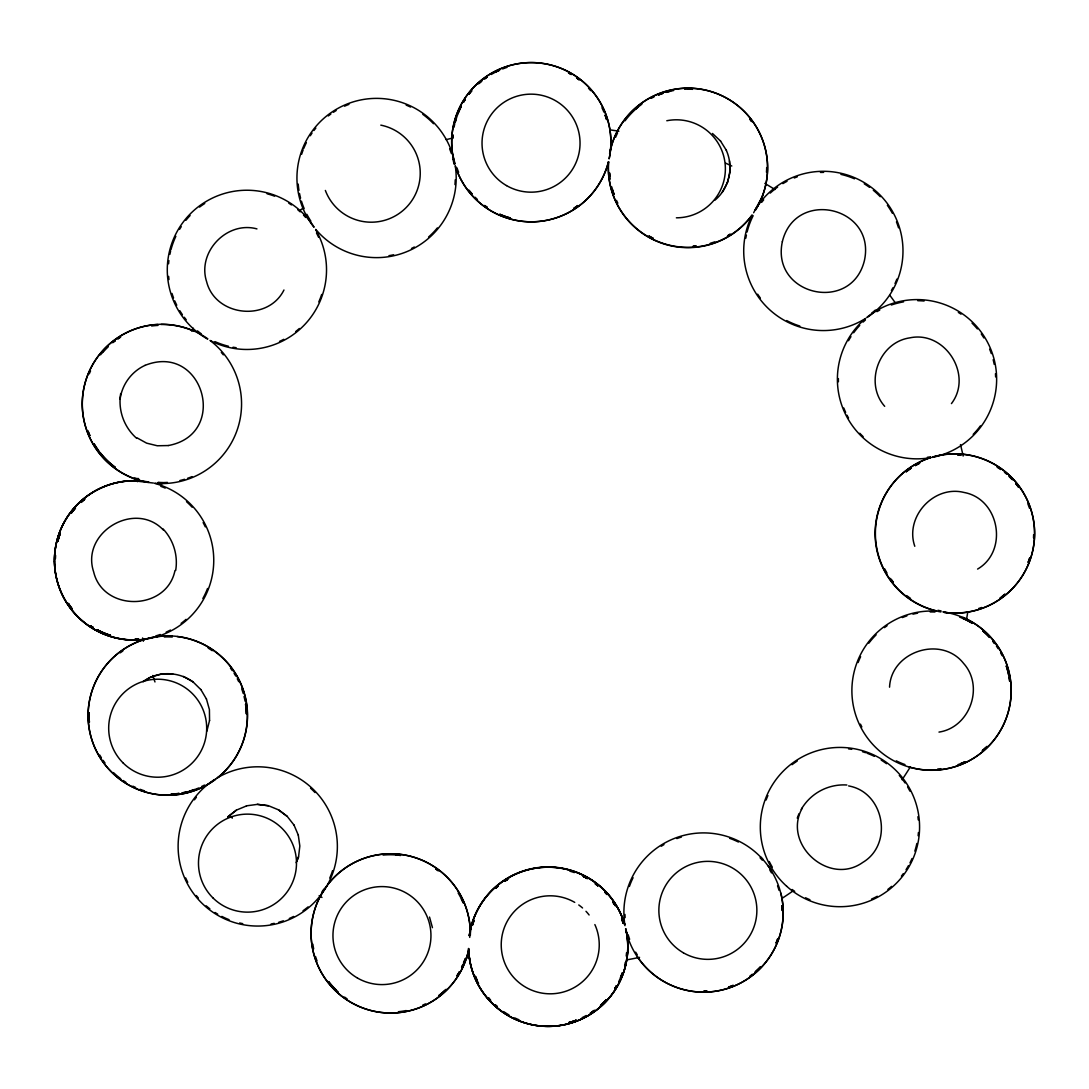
<?xml version="1.0" encoding="UTF-8"?>
<svg xmlns="http://www.w3.org/2000/svg" width="1089" height="1089" viewBox="0 0 1089 1089"><rect width="100%" height="100%" fill="white"/><g stroke="black" fill="none" stroke-linecap="round" stroke-linejoin="round"><path stroke-width="1.5" d="M298.549 857.016L299.829 846.003L298.291 835.113M469.713 937.411L471.142 926.317M889.55 687.173C891.115 651.195 941.481 635.078 963.642 663.46C984.456 686.615 969.782 727.493 938.99 732.094M714.779 200.294C729.222 188.506 733.945 167.243 726.295 150.309M727.52 182.625L730.011 171.926L729.507 160.818M120.089 399.268C121.995 384.567 131.578 371.526 145.055 365.359M206.842 731.25L209.551 720.482M802.348 807.956C781.875 843.961 829.028 886.5 862.747 862.447C893.715 844.07 884.118 792.057 848.63 785.931M174.975 570.527C166.74 611.12 103.224 612.154 93.654 571.861C80.491 532.589 134.968 499.946 163.404 530.044M296.154 862.733L298.495 856.907L296.78 861.372M951.446 403.597C973.321 374.984 945.034 330.307 909.819 337.862C879 342.259 864.026 383.029 884.69 406.32M722.279 192.263L727.452 182.557M753.642 212.75L762.668 195.816M283.957 290.001C267.948 322.249 215.377 316.586 206.611 281.656C196.959 252.049 226.934 220.631 256.95 228.894M977.595 569.071C1008.686 550.911 999.471 498.844 964.024 492.459C933.845 484.836 904.523 516.88 914.787 546.27M227.683 816.913L236.34 810.148L246.495 805.928M227.724 817.009L236.367 810.202M151.126 676.854L143.027 681.728C157.524 670.797 178.419 671.192 192.93 681.905M145.055 365.359C202.949 342.123 229.629 434.28 168.264 445.551M151.126 677.018L161.703 673.968L172.688 673.832M246.454 805.833L257.372 804.39L268.289 805.724L257.331 804.308M168.278 445.551L157.279 445.769L146.607 443.141L136.983 437.832M132.817 480.671L153.481 483.053M268.248 805.629L278.485 809.835L287.265 816.451L294.044 825.108M183.347 676.432L192.93 681.796L200.812 689.582M278.43 809.74L287.224 816.355M712.451 133.471L720.619 141.107M720.482 140.985L726.431 150.432M200.798 689.46L206.434 699.029M293.989 824.999L298.345 835.222M206.42 698.907L209.415 709.606L209.551 720.591M429.529 917.061L432.442 927.665M797.257 818.166A49.005 49.005 0 0 1 799.04 813.674M801.232 809.399A49.005 49.005 0 0 1 846.861 785.006M136.71 438.377A49.005 49.005 0 0 1 120.675 393.551M163.091 528.968A49.005 49.005 0 0 1 175.683 570.473M594.866 924.575A49.005 49.005 0 0 1 555.567 993.522A49.005 49.005 0 0 1 502.274 934.73A49.005 49.005 0 0 1 574.733 902.373M578.763 904.973A49.005 49.005 0 0 1 582.547 907.967M585.991 911.302A49.005 49.005 0 0 1 589.108 914.978M666.795 120.743A49.005 49.005 0 0 1 725.138 163.99A49.005 49.005 0 0 1 676.378 217.814M967.699 612.399A420.245 420.245 0 0 1 966.569 619.11M910.254 767.024A420.245 420.245 0 0 1 902.087 779.724M792.397 891.387A420.245 420.245 0 0 1 782.515 898.044M639.556 957.367A420.245 420.245 0 0 1 626.366 959.94M469.74 958.17A420.245 420.245 0 0 1 466.405 957.49M321.963 897.445A420.245 420.245 0 0 1 319.172 895.594M232.311 818.152A420.245 420.245 0 0 1 230.133 815.566M154.978 681.959A420.245 420.245 0 0 1 152.828 675.493M143.34 641.244A420.245 420.245 0 0 1 142.591 637.963M137.432 481.678A420.245 420.245 0 0 1 137.963 478.316M191.637 331.138A420.245 420.245 0 0 1 193.379 328.238M300.578 209.973A420.245 420.245 0 0 1 303.314 207.945M446.191 139.664A420.245 420.245 0 0 1 452.738 138.004M610.493 129.945A420.245 420.245 0 0 1 618.892 131.197M725.601 163.159A420.245 420.245 0 0 1 731.781 166.018M764.846 183.428A420.245 420.245 0 0 1 774.946 189.527M889.944 295.446A420.245 420.245 0 0 1 894.94 302.32M960.484 444.598A420.245 420.245 0 0 1 963.166 456.06M380.81 125.14A49.005 49.005 0 0 1 408.593 204.909A49.005 49.005 0 0 1 325.366 190.452M932.511 457.026A79.633 79.633 0 0 1 1034.4 527.484A79.633 79.633 0 0 1 944.109 612.29M936.268 610.806A79.633 79.633 0 0 1 931 457.489A79.633 79.633 0 0 0 936.227 610.956M1033.624 534.645A78.639 78.639 0 0 1 1033.515 537.83M1029.69 557.99A78.639 78.639 0 0 1 1028.07 562.482A78.639 78.639 0 0 0 1029.663 558.099M1002.479 596.105A78.639 78.639 0 0 0 1004.984 594.131A78.639 78.639 0 0 1 999.879 598.065M893.279 582.152A78.639 78.639 0 0 1 891.36 579.62M906.252 471.7A78.639 78.639 0 0 1 911.37 467.971M915.373 465.479A78.639 78.639 0 0 1 919.565 463.206M957.816 454.821A78.639 78.639 0 0 1 961.002 454.998M996.734 466.759A78.639 78.639 0 0 1 999.403 468.501M1004.494 472.313A78.639 78.639 0 0 1 1006.917 474.341M1009.231 476.465A78.639 78.639 0 0 1 1012.566 479.841M1015.71 483.434A78.639 78.639 0 0 1 1018.623 487.205M1027.839 503.771A78.639 78.639 0 0 1 1029.486 508.223M932.47 457.162A79.633 79.633 0 0 1 1034.359 527.621A79.633 79.633 0 0 1 944.068 612.44M940.896 611.936A79.633 79.633 0 0 1 937.765 611.31M981.652 607.485A78.639 78.639 0 0 1 978.671 608.492M941.087 610.915A78.639 78.639 0 0 1 937.997 610.303M910.554 598.419A78.639 78.639 0 0 1 906.701 595.601M893.252 582.261A78.639 78.639 0 0 1 890.407 578.436M887.031 573.127A78.639 78.639 0 0 1 884.758 568.948M906.211 471.796A78.639 78.639 0 0 1 911.343 468.079M915.345 465.588A78.639 78.639 0 0 1 919.524 463.315M957.789 454.93A78.639 78.639 0 0 1 960.961 455.107M998.041 467.726A78.639 78.639 0 0 1 1000.668 469.522M1009.19 476.56A78.639 78.639 0 0 1 1011.436 478.792M1015.669 483.53A78.639 78.639 0 0 1 1018.596 487.3M625.331 962.349A78.639 78.639 0 0 1 624.637 965.426M622.391 972.981A78.639 78.639 0 0 1 618.675 981.761M616.442 985.94A78.639 78.639 0 0 1 614.822 988.635A78.639 78.639 0 0 0 616.32 985.885A78.639 78.639 0 0 1 614.741 988.608M606.165 999.974A78.639 78.639 0 0 1 600.556 1005.501A78.639 78.639 0 0 0 606.042 999.933A78.639 78.639 0 0 1 600.475 1005.474M594.363 1010.483A78.639 78.639 0 0 1 590.415 1013.151M576.299 1020.243A78.639 78.639 0 0 1 568.785 1022.694M519.058 1019.808A78.639 78.639 0 0 1 514.689 1017.902M497.346 1006.767A78.639 78.639 0 0 1 494.964 1004.671A78.639 78.639 0 0 0 497.305 1006.753A78.639 78.639 0 0 1 495.046 1004.698M490.581 1000.274A78.639 78.639 0 0 1 488.471 997.905M475.362 976.329A78.639 78.639 0 0 0 477.281 980.685A78.639 78.639 0 0 1 475.28 976.289A78.639 78.639 0 0 0 478.588 983.476M495.931 888.066A78.639 78.639 0 0 1 498.34 885.997M504.738 881.273A78.639 78.639 0 0 1 507.406 879.572A78.639 78.639 0 0 0 504.656 881.246A78.639 78.639 0 0 1 508.631 878.728M583.228 876.346A78.639 78.639 0 0 1 587.393 878.578A78.639 78.639 0 0 0 583.146 876.318A78.639 78.639 0 0 1 587.27 878.537M595.329 883.792A78.639 78.639 0 0 1 597.834 885.752M612.862 901.964A78.639 78.639 0 0 1 615.448 905.939M621.71 918.721A78.639 78.639 0 0 1 623.262 923.227M625.889 929.08A79.633 79.633 0 0 1 558.058 1025.811A79.633 79.633 0 0 1 468.651 948.573A79.633 79.633 0 0 0 557.949 1025.77A79.633 79.633 0 0 0 625.78 929.04A79.633 79.633 0 0 1 557.922 1025.756A79.633 79.633 0 0 1 468.501 948.519M469.386 935.791A79.633 79.633 0 0 1 624.691 924.466A79.633 79.633 0 0 0 469.291 935.75A79.633 79.633 0 0 1 624.555 924.411M594.281 1010.456A78.639 78.639 0 0 1 590.347 1013.124M490.513 1000.233A78.639 78.639 0 0 1 488.403 997.864A78.639 78.639 0 0 0 490.458 1000.219M474.014 920.559A78.639 78.639 0 0 0 472.572 925.078A78.639 78.639 0 0 1 473.974 920.545M614.536 904.578A78.639 78.639 0 0 0 612.78 901.937A78.639 78.639 0 0 1 614.495 904.551M623.194 923.186A78.639 78.639 0 0 0 621.628 918.694A78.639 78.639 0 0 1 623.139 923.173M626.515 952.848A78.639 78.639 0 0 1 626.216 956.019M594.24 1010.442A78.639 78.639 0 0 1 591.626 1012.253M586.236 1015.52A78.639 78.639 0 0 1 582.03 1017.698M508.971 1014.934A78.639 78.639 0 0 1 503.622 1011.586M569.792 871.146A78.639 78.639 0 0 1 574.311 872.588M321.677 294.452A78.639 78.639 0 0 1 318.805 301.871M299.352 328.497A78.639 78.639 0 0 1 295.691 331.56M283.793 339.319A78.639 78.639 0 0 1 279.505 341.415M236.19 347.704A78.639 78.639 0 0 1 233.046 347.214M228.431 346.234A78.639 78.639 0 0 1 214.941 341.619M201.247 333.779A78.639 78.639 0 0 1 197.449 330.879M186.246 319.758A78.639 78.639 0 0 1 184.272 317.253M182.407 314.68A78.639 78.639 0 0 1 179.835 310.719M176.758 305.206A78.639 78.639 0 0 1 174.744 300.877M173.546 297.923A78.639 78.639 0 0 1 171.98 293.445M168.958 279.533A78.639 78.639 0 0 1 168.632 276.375M168.591 263.756A78.639 78.639 0 0 1 168.89 260.584M169.898 254.322A78.639 78.639 0 0 1 170.578 251.246M170.959 249.721A78.639 78.639 0 0 1 175.846 236.313M179.549 229.371A78.639 78.639 0 0 1 181.237 226.689M185.933 220.264A78.639 78.639 0 0 1 190.099 215.527M199.559 207.087A78.639 78.639 0 0 1 204.759 203.48M267.077 193.774A78.639 78.639 0 0 1 274.632 196.183M288.789 203.194A78.639 78.639 0 0 1 291.444 204.936M297.773 209.755A78.639 78.639 0 0 1 300.142 211.838M303.518 215.132A78.639 78.639 0 0 1 305.669 217.46M316.491 233.019A78.639 78.639 0 0 1 318.601 237.293M315.728 229.806A79.633 79.633 0 0 1 210.123 340.476M207.332 338.951A79.633 79.633 0 0 1 189.295 214.887A79.633 79.633 0 0 1 314.068 227.084M980.399 425.894A78.639 78.639 0 0 1 973.198 434.361M930.455 456.822A78.639 78.639 0 0 1 927.352 457.298M863.141 436.621A78.639 78.639 0 0 1 859.766 433.259M848.535 417.999A78.639 78.639 0 0 1 847.024 415.208M845.649 412.377A78.639 78.639 0 0 1 843.798 408.021M838.407 381.749A78.639 78.639 0 0 1 838.38 378.577M848.494 340.734A78.639 78.639 0 0 1 850.958 336.664M853.64 332.771A78.639 78.639 0 0 1 859.725 325.461M863.087 322.085A78.639 78.639 0 0 1 865.442 319.975M876.985 311.645A78.639 78.639 0 0 1 879.749 310.079M891.306 305.015A78.639 78.639 0 0 1 903.571 301.857M917.782 300.7A78.639 78.639 0 0 1 924.085 301.013M958.347 312.434A78.639 78.639 0 0 1 961.002 314.149M972.041 323.147A78.639 78.639 0 0 1 977.391 328.946M981.243 333.955A78.639 78.639 0 0 1 983.884 337.944M989.642 349.174A78.639 78.639 0 0 1 991.33 353.626M993.168 359.724A78.639 78.639 0 0 1 994.216 364.352M995.455 373.731A78.639 78.639 0 0 1 995.618 376.917M867.225 317.076A79.633 79.633 0 0 1 989.275 345.771A79.633 79.633 0 0 1 932.184 457.394M930.619 457.679A79.633 79.633 0 0 1 864.775 319.118M455.229 179.848A78.639 78.639 0 0 1 454.971 184.585M437.37 227.914A78.639 78.639 0 0 1 428.549 237.034M414.31 247.012A78.639 78.639 0 0 1 411.492 248.469M393.619 254.772A78.639 78.639 0 0 1 388.964 255.656M310.869 221.149A78.639 78.639 0 0 1 306.839 214.288M304.158 208.598A78.639 78.639 0 0 1 301.449 201.152M300.578 198.089A78.639 78.639 0 0 1 299.502 193.447M298.944 190.357A78.639 78.639 0 0 1 298.209 184.082M301.612 154.325A78.639 78.639 0 0 1 303.164 149.86M303.749 148.403A78.639 78.639 0 0 1 306.363 142.632M310.297 135.73A78.639 78.639 0 0 1 312.039 133.089M313.891 130.557A78.639 78.639 0 0 1 315.837 128.08M328.306 115.938A78.639 78.639 0 0 1 330.838 114.046M333.452 112.249A78.639 78.639 0 0 1 336.147 110.561M344.573 106.178A78.639 78.639 0 0 1 348.943 104.381M406.197 105.129A78.639 78.639 0 0 1 410.539 107.049M422.791 114.331A78.639 78.639 0 0 1 433.517 123.71M449.648 148.853A78.639 78.639 0 0 1 451.282 153.318M453.038 159.443A78.639 78.639 0 0 1 454.004 164.085M455.202 165.474A79.633 79.633 0 0 1 315.728 229.384M313.727 226.907A79.633 79.633 0 0 1 344.124 105.279A79.633 79.633 0 0 1 454.93 163.908M608.383 161.989A79.633 79.633 0 0 1 455.474 166.644M454.562 163.595A79.633 79.633 0 0 1 528.832 62.59A79.633 79.633 0 0 1 609.119 158.899A79.633 79.633 0 0 0 528.927 62.631A79.633 79.633 0 0 0 454.658 163.636M510.169 217.95A78.639 78.639 0 0 1 499.688 214.22A78.639 78.639 0 0 0 510.224 217.963M484.646 205.535A78.639 78.639 0 0 0 487.246 207.373A78.639 78.639 0 0 1 484.7 205.549M471.877 193.76A78.639 78.639 0 0 1 468.855 190.058M454.045 127.222A78.639 78.639 0 0 1 454.698 124.146M455.079 122.621A78.639 78.639 0 0 1 456.386 118.061M457.993 113.569A78.639 78.639 0 0 1 461.246 106.341A78.639 78.639 0 0 0 455.134 122.649M468.855 94.307A78.639 78.639 0 0 1 471.864 90.632A78.639 78.639 0 0 0 468.91 94.335M479.664 82.818A78.639 78.639 0 0 1 482.114 80.777M484.646 78.844A78.639 78.639 0 0 1 487.232 77.02M491.221 74.488A78.639 78.639 0 0 1 499.688 70.159A78.639 78.639 0 0 0 495.427 72.214M502.628 68.934A78.639 78.639 0 0 1 507.093 67.341M576.557 77.904A78.639 78.639 0 0 1 579.117 79.796M601.945 107.729A78.639 78.639 0 0 1 603.905 112.085M606.559 119.531A78.639 78.639 0 0 0 605.062 115.039A78.639 78.639 0 0 1 606.6 119.545M477.404 199.478A78.639 78.639 0 0 1 475.158 197.272M471.932 193.774A78.639 78.639 0 0 1 469.89 191.337M458.646 172.307A78.639 78.639 0 0 1 456.958 167.856M478.534 83.894A78.639 78.639 0 0 1 480.93 81.798M484.687 78.857A78.639 78.639 0 0 1 487.287 77.033M576.598 77.918A78.639 78.639 0 0 1 579.171 79.81M588.536 88.277A78.639 78.639 0 0 1 590.66 90.632M608.479 162.03A79.633 79.633 0 0 1 455.57 166.685M162.615 483.679A79.633 79.633 0 0 1 157.782 483.584M141.978 481.161A79.633 79.633 0 0 1 157.823 324.522M161.049 324.427A79.633 79.633 0 0 1 170.646 324.917M172.225 325.107A79.633 79.633 0 0 1 193.774 331.11M192.004 476.628A78.639 78.639 0 0 1 187.567 478.302M184.545 479.283A78.639 78.639 0 0 1 179.93 480.521M167.447 482.413A78.639 78.639 0 0 1 157.919 482.509A78.639 78.639 0 0 0 162.601 482.686M115.284 467.304A78.639 78.639 0 0 1 100.487 453.078M98.568 450.574A78.639 78.639 0 0 1 94.199 443.958M89.87 435.505A78.639 78.639 0 0 1 88.1 431.121M89.257 373.867A78.639 78.639 0 0 1 90.523 370.981M100.487 354.851A78.639 78.639 0 0 1 108.029 346.683M112.793 342.545A78.639 78.639 0 0 1 115.298 340.626M117.884 338.802A78.639 78.639 0 0 1 120.552 337.073M151.643 325.992A78.639 78.639 0 0 1 157.959 325.42M221.312 352.441A78.639 78.639 0 0 1 223.327 354.851M139.161 479.351A78.639 78.639 0 0 1 134.655 477.853M115.216 467.385A78.639 78.639 0 0 1 94.117 444.04M89.788 435.586A78.639 78.639 0 0 1 88.018 431.203M102.448 352.496A78.639 78.639 0 0 1 107.947 346.765M112.725 342.627A78.639 78.639 0 0 1 115.216 340.707M117.803 338.883A78.639 78.639 0 0 1 120.484 337.154M210.422 340.762A79.633 79.633 0 0 1 154.706 483.23M148.39 482.4A79.633 79.633 0 0 1 88.372 373.445A79.633 79.633 0 0 1 207.863 338.87M177.112 636.561A79.633 79.633 0 0 1 217.024 778.186A79.633 79.633 0 0 0 156.326 636.725M215.772 779.152A79.633 79.633 0 0 1 94.58 747.068A79.633 79.633 0 0 1 154.747 636.97M154.747 637.079A79.633 79.633 0 0 0 94.58 747.068A79.633 79.633 0 0 0 215.772 779.043M156.326 636.834A79.633 79.633 0 0 1 172.334 636.153M198.77 787.96A78.639 78.639 0 0 1 182.122 793.01M179.018 793.527A78.639 78.639 0 0 1 171.15 794.262M144.551 790.845A78.639 78.639 0 0 1 140.059 789.307M135.689 787.51A78.639 78.639 0 0 1 132.831 786.163M125.888 782.283A78.639 78.639 0 0 1 123.234 780.541M120.675 778.703A78.639 78.639 0 0 1 113.433 772.577M89.38 722.279A78.639 78.639 0 0 1 89.162 712.737M245.57 704.42A78.639 78.639 0 0 1 246.359 713.88M204.473 785.074A78.639 78.639 0 0 1 201.642 786.489M194.373 789.525A78.639 78.639 0 0 1 189.84 791.009M186.763 791.839A78.639 78.639 0 0 1 182.108 792.846M179.004 793.364A78.639 78.639 0 0 1 171.136 794.099M105.007 762.967A78.639 78.639 0 0 1 103.156 760.408M101.4 757.767A78.639 78.639 0 0 1 99.739 755.045M89.366 722.116A78.639 78.639 0 0 1 89.148 712.574M120.294 652.815A78.639 78.639 0 0 1 122.853 650.963M164.33 636.97A78.639 78.639 0 0 1 172.28 637.024M208.23 648.118A78.639 78.639 0 0 1 212.246 650.691M230.46 668.102A78.639 78.639 0 0 1 232.311 670.661M234.081 673.301A78.639 78.639 0 0 1 235.728 676.024M237.279 678.801A78.639 78.639 0 0 1 238.695 681.632M241.731 688.901A78.639 78.639 0 0 1 243.215 693.434M244.045 696.511A78.639 78.639 0 0 1 245.052 701.153M245.57 704.256A78.639 78.639 0 0 1 246.359 713.717M624.991 925.677A79.633 79.633 0 0 1 730.42 837.577A79.633 79.633 0 0 1 755.793 972.6A79.633 79.633 0 0 1 625.576 928.794M780.881 893.143A79.633 79.633 0 0 1 637.419 956.727M760.843 857.125A79.633 79.633 0 0 1 763.021 859.466M768.031 865.673A79.633 79.633 0 0 1 771.611 871.037M754.813 972.205A78.639 78.639 0 0 0 760.544 966.76A78.639 78.639 0 0 1 756.038 971.157M752.39 974.206A78.639 78.639 0 0 1 749.858 976.112M728.827 987.002A78.639 78.639 0 0 0 733.305 985.341A78.639 78.639 0 0 1 728.881 987.002M637.31 954.849A78.639 78.639 0 0 1 635.649 952.14M629.633 939.276A78.639 78.639 0 0 1 628.149 934.73M625.113 917.632A78.639 78.639 0 0 1 624.977 914.447M629.388 886.46A78.639 78.639 0 0 1 633.077 877.707M661.268 846.248A78.639 78.639 0 0 1 663.977 844.588M676.841 838.571A78.639 78.639 0 0 1 681.387 837.087M729.657 838.326A78.639 78.639 0 0 1 738.41 842.015M760.081 857.805A78.639 78.639 0 0 1 762.232 860.119M769.869 870.193A78.639 78.639 0 0 1 771.529 872.915M777.546 885.779A78.639 78.639 0 0 1 779.03 890.312M781.943 905.83A78.639 78.639 0 0 1 782.201 910.595A78.639 78.639 0 0 0 781.997 905.83M962.975 617.354A79.633 79.633 0 0 1 1006.549 717.46A79.633 79.633 0 0 1 909.247 766.969M987.042 746.333A78.639 78.639 0 0 1 982.387 750.607M965.113 761.715A78.639 78.639 0 0 1 957.803 764.723M940.882 768.671A78.639 78.639 0 0 1 937.724 768.984M905 764.587A78.639 78.639 0 0 1 896.274 760.843M861.848 726.935A78.639 78.639 0 0 1 860.446 724.117M858.118 662.52A78.639 78.639 0 0 1 860.609 656.694M868.818 643.191A78.639 78.639 0 0 1 876.128 634.819M884.472 627.604A78.639 78.639 0 0 1 887.059 625.753M902.373 617.558A78.639 78.639 0 0 1 906.851 615.925M912.963 614.169A78.639 78.639 0 0 1 917.591 613.189M930.197 611.95A78.639 78.639 0 0 1 934.961 612.004M959.64 617.109A78.639 78.639 0 0 1 972.45 623.384M989.533 637.419A78.639 78.639 0 0 0 982.673 630.79A78.639 78.639 0 0 1 989.561 637.364M994.556 643.476A78.639 78.639 0 0 0 992.61 640.985A78.639 78.639 0 0 1 994.584 643.436M996.408 646.049A78.639 78.639 0 0 1 998.15 648.717M985.94 747.408A78.639 78.639 0 0 1 982.414 750.566M965.153 761.674A78.639 78.639 0 0 1 960.825 763.552M962.594 618.253A78.639 78.639 0 0 1 972.491 623.344M1000.6 652.787A78.639 78.639 0 0 1 1002.071 655.592M942.87 611.841A79.633 79.633 0 0 1 995.387 738.206A79.633 79.633 0 0 1 859.262 724.117A79.633 79.633 0 0 1 936.54 611.174M609.609 153.699A79.633 79.633 0 0 1 716.698 93.477A79.633 79.633 0 0 1 755.426 210.068A79.633 79.633 0 0 0 716.807 93.572A79.633 79.633 0 0 0 609.717 153.794M751.832 215.336A79.633 79.633 0 0 1 608.588 161.621A79.633 79.633 0 0 0 751.941 215.431M693.121 246.291A78.639 78.639 0 0 0 696.279 246.032A78.639 78.639 0 0 1 693.149 246.332M617.831 203.194A78.639 78.639 0 0 1 616.469 200.362M611.773 186.9A78.639 78.639 0 0 0 614.087 194.509A78.639 78.639 0 0 1 612.644 190.003M610.248 179.168A78.639 78.639 0 0 1 609.581 172.865A78.639 78.639 0 0 0 609.894 176.064M615.598 137.282A78.639 78.639 0 0 1 617.572 132.953M625.018 120.811A78.639 78.639 0 0 1 641.843 104.19M651.276 98.309A78.639 78.639 0 0 1 654.108 96.88M658.409 94.974A78.639 78.639 0 0 1 662.874 93.314M673.615 90.51A78.639 78.639 0 0 0 665.91 92.361A78.639 78.639 0 0 1 670.565 91.19M684.6 89.244A78.639 78.639 0 0 1 692.55 89.298A78.639 78.639 0 0 0 687.826 89.203M749.776 119.069A78.639 78.639 0 0 1 751.696 121.587A78.639 78.639 0 0 0 749.817 119.109M714.792 241.826A78.639 78.639 0 0 1 710.259 243.31M635.745 109.159A78.639 78.639 0 0 1 638.14 107.117M658.45 95.015A78.639 78.639 0 0 1 662.915 93.355M207.55 588.468A78.639 78.639 0 0 1 202.867 598.514M186.069 619.355A78.639 78.639 0 0 1 181.128 623.371M170.442 630.068A78.639 78.639 0 0 1 166.141 632.151M160.233 634.492A78.639 78.639 0 0 1 155.727 635.935M138.562 638.835A78.639 78.639 0 0 1 135.417 638.944M97.316 629.81A78.639 78.639 0 0 0 110.479 635.323A78.639 78.639 0 0 1 97.275 629.918A78.639 78.639 0 0 0 110.425 635.459M90.537 625.767A78.639 78.639 0 0 0 93.218 627.482A78.639 78.639 0 0 1 90.496 625.889A78.639 78.639 0 0 0 93.164 627.618M71.997 608.697A78.639 78.639 0 0 1 68.308 603.524A78.639 78.639 0 0 0 71.983 608.724A78.639 78.639 0 0 1 68.348 603.415M60.14 533.651A78.639 78.639 0 0 0 57.84 541.219A78.639 78.639 0 0 1 60.099 533.76A78.639 78.639 0 0 0 57.785 541.356M71.438 512.837A78.639 78.639 0 0 1 75.468 507.937M80.994 502.328A78.639 78.639 0 0 1 84.615 499.225M160.791 486.334A78.639 78.639 0 0 1 165.229 488.09M186.505 501.661A78.639 78.639 0 0 1 192.113 507.188M203.139 522.611A78.639 78.639 0 0 1 205.29 526.858M55.457 558.603A78.639 78.639 0 0 1 55.593 555.444M155.006 483.462A79.633 79.633 0 0 1 155.999 636.874M154.475 637.296A79.633 79.633 0 0 1 54.559 563.217A79.633 79.633 0 0 1 148.798 482.032M755.317 209.551A79.633 79.633 0 0 1 878.673 193.651A79.633 79.633 0 0 1 867.048 317.498M865.714 318.356A79.633 79.633 0 0 1 752.213 215.132M896.846 279.138A78.639 78.639 0 0 1 895.008 283.535M892.926 287.782A78.639 78.639 0 0 1 891.401 290.532M875.393 310.038A78.639 78.639 0 0 1 871.717 313.088M799.802 326.047A78.639 78.639 0 0 1 786.653 320.561M760.381 298.087A78.639 78.639 0 0 1 757.658 294.193M745.815 238.178A78.639 78.639 0 0 1 746.401 235.074M747.095 232.011A78.639 78.639 0 0 1 753.152 215.676M761.647 202.336A78.639 78.639 0 0 1 763.661 199.886M770.222 193.093A78.639 78.639 0 0 1 777.641 187.077M782.896 183.619A78.639 78.639 0 0 1 787.034 181.305M794.262 177.983A78.639 78.639 0 0 1 797.23 176.867M820.466 172.443A78.639 78.639 0 0 1 823.611 172.389M840.899 174.363A78.639 78.639 0 0 1 854.457 178.787M864.258 183.837A78.639 78.639 0 0 1 869.553 187.362M873.324 190.276A78.639 78.639 0 0 1 880.252 196.701M887.358 205.263A78.639 78.639 0 0 1 892.381 213.267M896.451 221.897A78.639 78.639 0 0 1 898.548 227.86M918.408 832.513A78.639 78.639 0 0 1 918.122 835.685M916.856 843.485A78.639 78.639 0 0 1 914.828 851.122M912.01 858.554A78.639 78.639 0 0 1 909.996 862.828M908.498 865.592A78.639 78.639 0 0 1 906.048 869.675M903.339 873.609A78.639 78.639 0 0 1 901.406 876.128M891.578 886.378A78.639 78.639 0 0 1 887.875 889.414M877.285 896.274A78.639 78.639 0 0 1 871.568 899.065M809.917 899.732A78.639 78.639 0 0 1 805.588 897.785M794.698 891.36A78.639 78.639 0 0 1 792.125 889.482M772.305 867.143A78.639 78.639 0 0 1 769.283 861.562M766.125 799.979A78.639 78.639 0 0 1 767.895 795.555M792.03 764.696A78.639 78.639 0 0 1 797.189 761.061M848.576 748.892A78.639 78.639 0 0 1 851.734 749.3M862.502 751.709A78.639 78.639 0 0 1 865.524 752.69M867.035 753.22A78.639 78.639 0 0 1 874.317 756.324M881.232 760.108A78.639 78.639 0 0 1 886.514 763.675M899.283 775.436A78.639 78.639 0 0 1 905.082 782.977M907.613 786.966A78.639 78.639 0 0 1 909.914 791.131M917.918 816.723A78.639 78.639 0 0 1 918.272 819.881M463.615 963.112A78.639 78.639 0 0 0 465.262 958.674A78.639 78.639 0 0 1 463.506 963.003M463.002 964.555A78.639 78.639 0 0 1 461.695 967.427M457.053 975.771A78.639 78.639 0 0 0 459.504 971.66A78.639 78.639 0 0 1 456.958 975.662M446.15 989.288A78.639 78.639 0 0 1 439.017 995.55M406.17 1010.565A78.639 78.639 0 0 1 398.383 1011.722M347.132 998.872A78.639 78.639 0 0 1 344.532 997.061M336.065 989.942A78.639 78.639 0 0 1 328.674 981.693M313.659 948.846A78.639 78.639 0 0 1 312.87 944.177M395.865 854.974A78.639 78.639 0 0 1 400.575 855.423A78.639 78.639 0 0 0 383.056 855.069M435.736 868.927A78.639 78.639 0 0 1 438.268 870.778M461.287 898.616A78.639 78.639 0 0 1 463.247 902.917A78.639 78.639 0 0 0 461.178 898.52M462.893 964.459A78.639 78.639 0 0 1 461.586 967.331M444.897 990.296A78.639 78.639 0 0 1 438.908 995.455M425.5 1003.854A78.639 78.639 0 0 1 422.641 1005.201M338.298 992.011A78.639 78.639 0 0 1 328.565 981.597M317.035 960.947A78.639 78.639 0 0 1 315.497 956.455M435.627 868.818A78.639 78.639 0 0 1 438.173 870.669M458.129 892.939A78.639 78.639 0 0 1 460.456 897.105M217.283 777.845A79.633 79.633 0 0 1 327.843 884.2M327.081 885.588A79.633 79.633 0 0 1 203.126 904.374A79.633 79.633 0 0 1 214.56 779.52M332.594 870.628A78.639 78.639 0 0 1 329.763 878.061M323.787 889.182A78.639 78.639 0 0 1 322.004 891.809M308.078 906.892A78.639 78.639 0 0 1 303.028 910.758M293.581 916.462A78.639 78.639 0 0 1 289.266 918.503M283.344 920.818A78.639 78.639 0 0 1 278.825 922.22M274.237 923.349A78.639 78.639 0 0 1 271.12 923.962M242.738 923.649A78.639 78.639 0 0 1 239.648 922.982M229.085 919.688A78.639 78.639 0 0 1 221.857 916.421M217.718 914.147A78.639 78.639 0 0 1 215.037 912.487M209.837 908.811A78.639 78.639 0 0 1 206.148 905.803M198.348 897.989A78.639 78.639 0 0 1 196.319 895.539M187.744 882.281A78.639 78.639 0 0 1 185.702 877.965M194.441 799.816A78.639 78.639 0 0 1 196.374 797.298M310.542 788.164A78.639 78.639 0 0 1 315.034 792.574M782.351 241.663C770.753 295.432 851.584 313.863 864.448 260.407C876.06 206.638 795.215 188.206 782.351 241.676M683.361 952.793A49.005 49.005 0 0 0 756.869 910.35A49.005 49.005 0 0 0 683.361 867.919A49.005 49.005 0 0 0 683.361 952.793M506.535 185.606A49.005 49.005 0 0 0 580.042 143.163A49.005 49.005 0 0 0 506.535 100.719A49.005 49.005 0 0 0 506.535 185.606M123.03 762.858A49.005 49.005 0 0 0 205.018 740.901A49.005 49.005 0 0 0 145 680.884A49.005 49.005 0 0 0 123.03 762.858M212.831 897.785A49.005 49.005 0 0 0 294.82 875.815A49.005 49.005 0 0 0 234.802 815.797A49.005 49.005 0 0 0 212.831 897.785M357.451 978.031A49.005 49.005 0 0 0 430.958 935.601A49.005 49.005 0 0 0 357.451 893.157A49.005 49.005 0 0 0 357.451 978.031M606.954 894.477A78.639 78.639 0 0 0 604.817 892.15A78.639 78.639 0 0 1 606.886 894.437M620.58 977.405A78.639 78.639 0 0 0 622.309 972.953A78.639 78.639 0 0 1 620.539 977.391M568.703 1022.666A78.639 78.639 0 0 0 576.217 1020.216A78.639 78.639 0 0 1 568.662 1022.653M498.258 885.97A78.639 78.639 0 0 0 495.849 888.039A78.639 78.639 0 0 1 498.218 885.956M597.752 885.725A78.639 78.639 0 0 0 595.247 883.764A78.639 78.639 0 0 1 597.711 885.711M573.944 208.217A78.639 78.639 0 0 0 577.851 205.522A78.639 78.639 0 0 1 573.998 208.244M452.929 135.09A78.639 78.639 0 0 0 452.697 138.262A78.639 78.639 0 0 1 452.983 135.104M465.18 99.521A78.639 78.639 0 0 0 463.519 102.216A78.639 78.639 0 0 1 465.234 99.535M571.221 74.46A78.639 78.639 0 0 0 568.472 72.909A78.639 78.639 0 0 1 571.276 74.474M776.089 943.006A78.639 78.639 0 0 0 777.791 938.595A78.639 78.639 0 0 1 776.13 943.006M703.93 991.167A78.639 78.639 0 0 0 707.101 991.085A78.639 78.639 0 0 1 703.97 991.167M1008.673 675.057A78.639 78.639 0 0 0 1006.236 665.855A78.639 78.639 0 0 1 1008.713 675.003M1009.666 681.265A78.639 78.639 0 0 0 1008.972 676.596A78.639 78.639 0 0 1 1009.707 681.224M766.574 172.293A78.639 78.639 0 0 0 766.71 167.543A78.639 78.639 0 0 1 766.615 172.321M727.629 235.782A78.639 78.639 0 0 0 730.351 234.121A78.639 78.639 0 0 1 727.656 235.809M648.99 236.054A78.639 78.639 0 0 0 653.196 238.3A78.639 78.639 0 0 1 649.017 236.095M54.464 561.761A79.633 79.633 0 0 0 144.973 639.325A79.633 79.633 0 0 1 54.464 561.733A79.633 79.633 0 0 1 142.373 481.229A79.633 79.633 0 0 0 54.464 561.761M135.363 639.093A78.639 78.639 0 0 0 138.507 638.971A78.639 78.639 0 0 1 135.376 639.052M75.413 508.073A78.639 78.639 0 0 0 71.384 512.973A78.639 78.639 0 0 1 75.427 508.046M84.561 499.361A78.639 78.639 0 0 0 80.94 502.478A78.639 78.639 0 0 1 84.574 499.334M786.598 886.187A79.633 79.633 0 0 0 917.823 843.689A79.633 79.633 0 0 0 815.416 751.301A79.633 79.633 0 0 0 786.598 886.187M341.374 995.891A79.633 79.633 0 0 0 468.692 949.635A79.633 79.633 0 0 1 341.347 995.863A79.633 79.633 0 0 1 356.852 861.29A79.633 79.633 0 0 1 470.298 935.315A79.633 79.633 0 0 0 356.893 861.331A79.633 79.633 0 0 0 341.374 995.891"/></g></svg>
